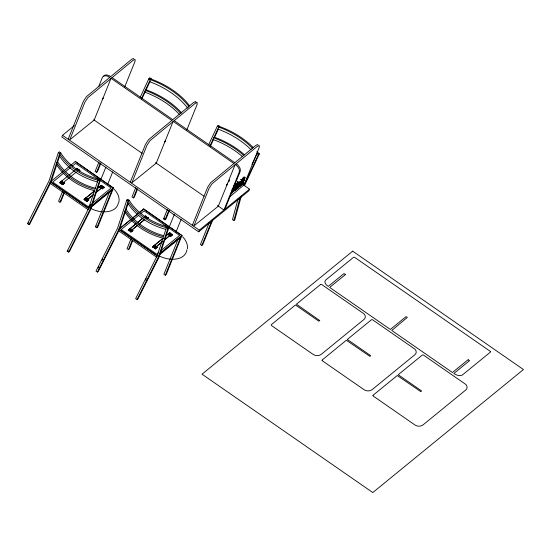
<?xml version="1.0" encoding="UTF-8"?>
<svg xmlns="http://www.w3.org/2000/svg" width="551" height="551" viewBox="0 0 551 551"><rect width="100%" height="100%" fill="white"/><g stroke="black" fill="none" stroke-linecap="round" stroke-linejoin="round"><path stroke-width="0.83" d="M235.091 189.916L236.103 188.428M345.401 274.556L343.962 273.592L328.244 286.417C326.433 285.184 323.561 282.367 325.545 280.17L353.549 257.303A0.723 0.461 22 0 1 353.79 257.207L354.479 257.303A1.467 0.944 22 0 1 354.961 257.558L489.915 351.097A1.439 0.923 22 0 1 490.349 351.517M468.57 359.934L468.13 359.679L452.426 372.497L391.768 330.455L407.341 317.39L406.053 316.632L390.335 329.457L329.677 287.415L345.374 274.598M187.443 248.873C188.056 244.355 185.735 239.995 182.705 236.799M195.949 102.672L195.729 101.494L193.518 102.541L148.515 139.706L145.512 144.328L130.415 181.858L130.821 181.72M227.081 185.019L226.351 185.046L227.108 184.041M118.92 202.127C119.877 197.41 117.487 192.719 114.298 189.386M242.592 179.626L244.189 180.707L244.327 179.922L243.397 179.275M244.616 178.283L243.521 180.273L244.389 179.564L244.616 178.283L243.687 177.636M244.189 180.707L245.05 177.498L244.121 176.85M239.988 182.725L240.925 183.373L241.875 180.087L240.945 179.44M240.45 181.871L241.386 182.519L241.875 180.087M103.312 98.581L102.224 99.09L102.927 97.961M165.576 141.421L164.425 142.241L165.018 141.001M245.05 177.498L242.233 182.112M238.011 199.007L232.481 219.539L233.879 220.51L234.822 219.739L241.31 196.122M233.879 220.51L240.071 197.513M89.661 207.507L88.739 208.264L67.208 251.139L68.606 252.11L69.55 251.339L90.509 209.883L100.358 180.294L98.96 179.323A52.669 38.584 18.3 0 1 60.706 152.799L59.756 153.571L49.886 183.173L88.146 209.697L94.51 190.729A52.669 38.611 18.2 0 1 56.257 164.205M163.613 235.663A52.669 38.611 18.2 0 1 126.158 209.359L125.167 210.275A52.669 38.611 18.2 0 0 163.427 236.792L166.478 227.542L167.414 226.778L166.423 227.694A52.669 38.584 18.3 0 1 128.169 201.177L129.161 200.254L128.218 201.025L118.926 229.23L97.41 272.07L96.012 271.099L117.528 228.266L126.82 200.054L127.756 199.283L129.161 200.254A52.669 38.584 18.3 0 0 167.414 226.771L168.82 227.742L158.964 257.338L138.005 298.794L137.068 299.565L135.67 298.594L157.187 255.754L162.972 238.184M95.957 188.421A52.669 38.611 18.2 0 1 57.703 161.904L56.712 162.821A52.669 38.611 18.2 0 0 94.972 189.337L98.016 180.087L98.96 179.323L97.968 180.239A52.669 38.584 18.3 0 1 59.715 153.722L60.7 152.799L59.301 151.828L58.358 152.599L49.067 180.811L27.55 223.644L28.948 224.615L29.892 223.851L50.458 183.159M51.353 181.141L56.973 164.095M57.648 162.056L59.907 155.21M89.93 206.701L90.722 204.29M100.358 180.294L99.414 181.059L90.123 209.27L68.606 252.11M119.815 228.596L125.435 211.55M126.103 209.511L128.121 203.409M168.82 227.742L167.876 228.513L158.585 256.725L137.068 299.565M244.327 179.922L242.158 182.491M231.943 191.982L231.723 192.533M233.686 190.46L232.295 192.871L234.037 189.599L233.101 188.952M231.875 193.187L232.949 190.481L232.405 190.97M235.952 189.062L236.124 188.621M235.849 189.31L236.062 188.779M237.006 187.478L237.178 187.058L236.413 187.815L235.463 187.195M74.399 125.6L62.504 135.312L61.829 136.979L198.649 231.819L248.866 190.811L249.541 189.145L243.191 184.743M61.34 182.849L60.713 183.359L59.777 182.712L60.775 183.194L61.402 182.684L60.472 182.037L61.402 182.684M98.684 86.61L102.445 77.298C103.884 74.578 107.652 75.914 109.601 77.326M62.036 182.167C59.983 180.466 62.022 183.331 62.662 181.658L61.726 181.01L62.662 181.658M64.46 183.118L62.573 184.654L61.643 184.006L62.642 184.489L64.529 182.953L63.592 182.305L64.529 182.953M62.69 191.087L58.571 201.267L59.976 202.238L60.913 201.466L64.398 192.857M109.67 191.583L95.433 226.819L96.831 227.783L97.775 227.019L113.534 188.015L75.273 161.498L113.465 188.18L91.597 206.04M59.976 202.238L63.771 192.843M77.106 168.454L77.973 169.267L77.106 168.454L75.714 169.701M77.415 169.612C75.363 167.91 77.402 170.769 78.042 169.095M78.276 170.424L79.282 170.906L79.909 170.39L78.972 169.742L77.691 170.789M78.972 169.742L79.909 170.39M79.282 170.906L79.84 170.562M124.726 86.893L135.071 61.278L135.071 59.453L132.867 60.5L87.864 97.665L84.854 102.279L69.763 139.809L94.166 120.077L111.04 78.318L171.692 120.366M98.966 161.911L95.123 171.423L96.528 172.394L97.465 171.623L100.95 163.006M85.598 199.669C83.098 198.208 86.975 199.448 84.971 200.178L84.103 199.366L94.751 190.674M84.971 200.178L85.667 199.496M96.528 172.394L100.323 162.993M86.293 198.987C84.241 197.286 86.287 200.151 86.92 198.47L85.99 197.83L86.92 198.47M87.464 200.957C84.964 199.503 88.842 200.743 86.838 201.473L85.97 200.66L93.663 194.379M86.838 201.473L87.533 200.791M88.16 200.282C86.108 198.58 88.153 201.439 88.787 199.765L87.857 199.118L88.787 199.765M100.757 179.771L105.895 167.049M100.42 187.45C98.367 185.749 100.406 188.614 101.047 186.941L100.11 186.293L101.047 186.941M97.32 188.69C97.685 187.519 103.436 183.655 101.604 186.596L100.743 185.783L101.673 186.431L102.3 185.914M102.286 188.745C100.234 187.044 102.272 189.909 102.913 188.235L101.976 187.588L102.913 188.235M95.502 192.988L103.237 186.562L104.098 187.374L103.471 187.891L102.541 187.244L103.54 187.719L104.167 187.209M107.603 184.571L112.741 171.85M96.831 227.783L112.018 190.205L91.067 207.307M118.94 229.195L118.348 230.628L156.608 257.152L157.193 255.712L118.94 229.195L131.138 219.236M135.78 187.574L131.985 196.969L133.383 197.94L134.327 197.168L137.488 189.344M133.383 197.94L137.227 188.428M129.864 230.132L128.934 229.491L129.864 230.132L129.168 230.814L128.238 230.166L135.994 223.72M129.168 230.814L128.3 230.001M130.422 229.788L129.561 228.975L130.422 229.788L131.117 229.113L130.188 228.465L131.117 229.113M132.984 230.401L132.054 229.76L132.984 230.401L131.035 232.109L130.105 231.461L137.192 225.559M131.035 232.109L130.167 231.296M131.145 238.542L127.033 248.721L128.431 249.693L129.375 248.921L132.853 240.312M139.024 212.906L143.735 208.946L181.988 235.47L166.237 274.474L165.293 275.238L163.895 274.274L178.125 239.038M128.431 249.693L132.226 240.298M144.872 216.584L145.801 217.232L144.872 216.584C145.505 214.911 147.551 217.776 145.498 216.075M146.738 217.879L147.434 217.197L148.364 217.845L147.365 217.37L146.738 217.879L147.668 218.527L148.364 217.845M147.668 218.527L146.807 217.714M186.817 129.933L197.162 104.318L197.162 102.493L194.958 103.54L149.955 140.705L146.945 145.319L131.854 182.849L156.257 163.117L173.131 121.358L233.782 163.406M169.405 210.461L165.927 219.078L164.983 219.842L163.585 218.878L167.428 209.366M154.06 247.117C151.553 245.663 155.43 246.903 153.433 247.633L152.565 246.82L163.461 237.922M153.433 247.633L154.128 246.951M164.983 219.842L168.778 210.448M154.755 246.442C152.703 244.74 154.741 247.599 155.382 245.925L154.445 245.278L155.382 245.925M155.926 248.411C153.419 246.958 157.297 248.198 155.299 248.928L154.432 248.115L162.414 241.593M155.299 248.928L155.995 248.246M156.622 247.736C154.569 246.035 156.608 248.894 157.249 247.22L156.312 246.572L157.249 247.22M169.164 227.191L174.302 214.47M168.875 234.905C166.829 233.204 168.868 236.069 169.508 234.395L168.572 233.748L169.508 234.395M165.3 236.531C165.748 235.511 171.871 230.89 170.066 234.051L169.198 233.238L170.135 233.886L170.762 233.369M170.741 236.2C168.696 234.499 170.734 237.364 171.368 235.69L170.438 235.043L171.368 235.69M164.322 240.146L171.692 234.017L172.559 234.829L171.933 235.346L170.996 234.698L172.002 235.174L172.628 234.664M176.01 231.992L181.155 219.27M165.293 275.238L180.473 237.66L159.26 254.982M198.649 231.819L199.324 230.146L249.541 189.145M209.304 222.501L200.447 244.424L201.845 245.395L202.782 244.623L212.59 220.352M201.845 245.395L212.094 220.035M228.803 181.878L229.595 179.922M232.198 190.15L232.336 189.806M234.85 184.413L235.787 185.06L234.251 188.284L234.175 186.376L233.831 186.658L232.322 190.398L233.851 187.175L233.927 189.089L232.99 188.442M233.927 189.089L235.787 185.06M232.894 189.468L233.824 190.116L234.037 189.599M235.959 183.511L236.889 184.158L235.036 188.18L236.565 184.957L235.635 184.316M234.01 188.215L234.94 188.862L233.748 190.384M237.564 182.202L238.5 182.849L236.964 186.066L236.889 184.158M233.603 186.458L238.507 182.457L237.701 181.499M235.711 186.224L236.641 186.872L236.985 186.589L238.5 182.849M236.103 189.723L236.951 187.622M236.792 188.759L238.266 186.148L237.329 185.501M238.397 185.143L239.919 183.325A2.686 0.682 -55.3 0 0 240.208 182.705A2.686 0.682 -55.3 0 0 240.374 182.188L239.926 181.899L238.7 183.559A2.686 0.682 -55.3 0 0 238.411 184.172A2.686 0.682 -55.3 0 0 238.239 184.688L238.294 185.129L238.493 184.785M236.551 187.43L237.488 188.077L238.266 186.148M238.631 184.44L239.568 185.088L237.488 188.077M239.568 185.088L238.452 187.85L237.226 186.879M231.661 192.678L231.854 192.209M140.174 97.348L148.894 78.669L149.838 77.905L151.236 78.876L150.292 79.64L141.621 98.223M149.114 79.454L149.838 77.905M141.779 99.125L145.361 91.445M180.466 113.182A52.669 28.342 25 0 0 145.278 90.392L146.132 89.806L150.237 81.018M187.939 107.473L189.496 105.393L188.552 106.164A52.669 28.377 25 0 0 150.292 79.647L148.894 78.669M208.636 144.803L217.356 126.124L218.292 125.359L219.697 126.331L218.754 127.095L210.076 145.678M210.234 146.573L213.464 139.665M243.728 155.451A52.669 28.342 25 0 0 213.733 137.846L214.587 137.261L218.354 129.203M251.993 164.363L257.014 153.619L257.951 152.847L259.356 153.819L244.499 185.611M259.356 153.819L258.412 154.59L257.014 153.619L257.951 152.847M243.879 185.715L258.412 154.59M28.948 224.615L50.478 181.74L88.739 208.264M98.112 268.027L98.891 266.491M101.997 260.354L102.768 258.818M118.92 230.614L98.347 271.306L97.41 272.07M145.533 280.163L146.311 278.627M241.386 182.519L243.68 178.614L242.75 177.966M240.925 183.373L243.68 178.614M240.084 183.269L238.893 184.984A1.749 0.448 -55.3 0 1 238.266 185.494L237.977 184.991A3.168 0.806 -55.3 0 1 238.177 184.365A3.168 0.806 -55.3 0 1 238.535 183.614L239.719 181.892A1.749 0.448 -55.3 0 1 240.346 181.382L240.642 181.892A3.168 0.806 -55.3 0 1 240.105 183.221M103.409 76.506C104.848 73.786 108.623 75.122 110.565 76.534M231.151 192.65L231.881 191.879M231.558 192.878L231.144 193.332M235.78 189.427L235.236 189.971M239.857 184.571L240.966 185.411L240.484 186.114A2.052 0.523 -55.3 0 1 239.644 186.858A2.011 0.51 -55.3 0 1 239.354 186.314A1.956 0.496 -55.3 0 1 239.692 185.577M233.865 190.067L234.402 189.31M240.105 183.951L241.042 184.599L241.613 183.573A2.011 0.51 -55.3 0 0 240.973 183.903L240.394 184.53A2.011 0.51 -55.3 0 0 239.699 185.556M234.816 188.828L234.457 189.213L234.926 188.869M231.131 193.718L230.6 194.283M231.654 191.521L232.136 191.28M233.72 190.412L232.474 189.461M150.292 79.64L151.236 78.876M62.807 171.788L50.396 181.92L88.67 208.43L89.613 207.658M63.944 170.858L69.309 166.368M70.569 165.452L75.273 161.498M63.882 173.021L52.751 182.112L88.215 206.687L90.178 205.089M65.19 171.953L70.425 167.676M72.395 166.071L75.666 163.399L111.123 187.981L92.141 203.484M59.777 182.712L67.828 176.024M69.075 175.122L74.585 170.514M61.967 182.333L62.594 181.823M77.347 169.777L77.973 169.267M61.643 184.006L69.378 177.58M70.576 176.713L76.382 171.974M27.55 223.644L28.494 222.88M97.382 188.525L101.37 185.267M84.041 199.531L94.682 190.839M86.225 199.152L86.851 198.642M100.351 187.622L100.978 187.106M95.268 193.07L103.237 186.562M85.908 200.826L93.594 194.544M88.091 200.447L88.718 199.937M102.217 188.917L102.844 188.401M91.652 205.881L113.534 188.015M95.433 226.819L96.377 226.048M217.356 126.124L218.754 127.095L219.697 126.331M67.208 251.139L68.152 250.368M132.46 218.155L137.764 213.822M139.093 212.741L143.735 208.946M131.076 219.394L118.851 229.374L157.131 255.884L158.068 255.113M132.398 218.313L137.791 213.912M132.343 220.476L121.213 229.567L156.67 254.142L158.633 252.537M133.652 219.408L138.886 215.131M140.849 213.526L144.121 210.854L179.585 235.435L160.596 250.939M137.254 222.694L143.04 217.969M144.238 216.991L145.567 215.902M128.238 230.166L135.925 223.892M137.185 222.859L142.978 218.134M145.801 217.232L146.497 216.55M139.1 224.002L144.266 219.787M130.105 231.461L137.771 225.201M139.031 224.167L144.837 219.429M163.585 218.878L164.529 218.106M165.369 236.365L169.825 232.722M152.496 246.986L163.392 238.087M154.686 246.607L155.313 246.097M168.813 235.077L169.439 234.561M164.391 239.981L171.692 234.017M154.363 248.281L162.345 241.758M156.553 247.902L157.18 247.385M170.679 236.365L171.306 235.856M233.727 186.148L238.631 182.147M237.02 189.014L238.425 187.87M159.804 253.584L181.988 235.47M159.397 254.032L181.926 235.635L143.666 209.118M229.512 197.038L244.059 184.888L259.252 147.358L259.252 145.533L257.048 146.58L212.045 183.745L209.036 188.359L193.945 225.889L218.348 206.157L235.222 164.398C237.564 166.126 240.091 169.005 239.265 172.132L224.147 209.504L223.189 209.497L217.39 205.495M320.42 284.585L296.424 304.18L319.773 320.579L318.815 321.157L295.453 304.965L271.457 324.56A1.467 0.944 22 0 0 271.25 324.856L271.326 325.352A0.723 0.461 22 0 0 271.547 325.572L313.182 354.431C315.544 356.015 318.96 356.111 321.254 354.341L363.942 319.484C366.091 317.982 365.568 314.642 363.398 313.423L321.77 284.564A0.723 0.461 22 0 0 321.46 284.419L320.882 284.385A1.439 0.923 22 0 0 320.42 284.585M236.365 187.836L235.608 188.352A1.632 0.413 -55.3 0 0 235.208 188.89L234.884 189.406A2.342 0.599 -55.3 0 0 234.512 190.198A2.638 0.675 -55.3 0 0 234.395 190.563L234.368 190.729A1.901 0.482 -55.3 0 0 234.444 190.983L235.649 190.129M68.73 138.68L68.324 138.818L83.421 101.288L86.424 96.666L131.427 59.501L133.232 58.447L133.948 59.074M192.912 224.76L192.506 224.898L207.603 187.368L210.606 182.746L255.609 145.581L257.413 144.527L258.13 145.154M165.555 141.511L165.231 141.221M224.34 208.795L225.173 208.609L240.229 171.347C241.056 168.22 238.535 165.341 236.186 163.613M112.005 77.533L172.656 119.574M174.095 120.573L234.747 162.614M243.776 177.126L244.706 177.773M242.406 178.249L243.335 178.896M243.459 178.917L244.389 179.564M243.604 179.778L244.534 180.425M242.282 180.184L243.211 180.831M240.601 179.722L241.531 180.37M241.607 181.403L242.543 182.05M241.262 181.685L242.199 182.333M240.332 182.45L241.269 183.097M240.773 183.022L241.71 183.669M237.571 181.809L238.507 182.457M237.219 182.477L238.156 183.125M240.057 184.792L240.987 185.439M238.004 184.95L238.941 185.597M235.614 183.793L236.544 184.44M236.703 186.011L237.639 186.658M234.506 184.695L235.442 185.343M236.048 185.942L236.985 186.589M234.444 187.257L235.38 187.905M233.335 188.16L234.271 188.807M232.033 189.826L232.97 190.474M468.543 359.975L469.583 360.623L453.859 373.495C456.256 375.024 459.644 376.608 462.358 375.011L490.362 352.144A0.723 0.461 22 0 0 490.473 351.951L490.349 351.517M93.684 119.746L142.186 153.364M155.54 162.621L204.035 196.239M62.504 135.312L199.324 230.146M58.358 152.599L59.756 153.571M98.016 180.087L99.414 181.059M126.82 200.054L128.218 201.025M166.478 227.542L167.876 228.513M101.301 185.439L102.231 186.08M103.168 186.727L104.098 187.374M169.763 232.887L170.693 233.534M171.623 234.182L172.559 234.829M84.103 199.366L85.04 200.013M85.97 200.66L86.906 201.308M152.565 246.82L153.495 247.468M154.432 248.115L155.361 248.756M240.863 185.301L239.988 185.997L241.042 184.578M236.565 184.957L236.641 186.872M162.972 238.177A52.669 38.611 18.2 0 1 124.719 211.66M165.879 229.354A52.669 38.584 18.3 0 1 127.625 202.837M97.417 181.906A52.669 38.584 18.3 0 1 59.164 155.389M214.587 137.268A52.669 28.342 25 0 1 244.575 154.865M219.608 126.51A52.669 28.377 25 0 1 253.336 147.716M256.828 151.69A52.669 28.377 25 0 1 257.861 153.026M218.754 127.102A52.669 28.377 25 0 1 252.482 148.309M212.968 139.486A52.669 28.342 25 0 1 242.392 156.58M217.838 129.065A52.669 28.377 25 0 1 251.056 149.748M146.125 89.813A52.669 28.342 25 0 1 181.789 113.127M151.153 79.055A52.669 28.377 25 0 1 189.406 105.572M144.514 92.031A52.669 28.342 25 0 1 179.22 114.291M149.376 81.61A52.669 28.377 25 0 1 187.629 108.127M118.396 202.575A21.152 13.568 22 0 1 118.1 204.063A21.152 13.568 22 0 1 109.608 211.226A21.152 13.568 22 0 1 94.407 210.048A21.152 13.568 22 0 1 90.605 208.423M186.823 249.823A21.152 13.568 22 0 1 186.507 251.483A21.152 13.568 22 0 1 178.021 258.646A21.152 13.568 22 0 1 162.814 257.469A21.152 13.568 22 0 1 159.012 255.836M243.177 182.808L242.137 184.254L243.177 182.808M322.121 360.202L322.218 360.63A0.723 0.461 22 0 0 322.438 360.85L364.073 389.709C366.436 391.293 369.852 391.389 372.145 389.619L414.827 354.761C416.976 353.26 416.46 349.919 414.29 348.7L372.655 319.842A0.723 0.461 22 0 0 372.345 319.697L371.773 319.656A1.439 0.923 22 0 0 371.312 319.862L347.316 339.45L370.658 355.636L369.983 356.407L346.345 340.243L322.349 359.837A1.467 0.944 22 0 0 322.142 360.127L322.121 360.202M373.013 395.473L373.11 395.907A0.723 0.461 22 0 0 373.33 396.128L414.958 424.986C417.321 426.57 420.744 426.667 423.037 424.897L465.719 390.039C467.868 388.538 467.344 385.197 465.182 383.978L423.547 355.12A0.723 0.461 22 0 0 423.237 354.975L422.665 354.934A1.439 0.923 22 0 0 422.204 355.133L398.201 374.728L421.543 390.914L420.868 391.685L397.237 375.52L373.241 395.115A1.467 0.944 22 0 0 373.027 395.404L373.013 395.473M62.339 183.331L63.207 184.144L62.339 183.331M62.966 182.815L63.833 183.628L62.966 182.815M130.794 230.779L131.661 231.599L130.794 230.779M131.427 230.27L132.288 231.083L131.427 230.27M352.688 251.166L202.031 374.184L372.793 492.553L523.45 369.535L352.688 251.166M242.357 184.661A2.018 0.517 -55.3 0 0 243.817 181.864A2.018 0.517 -55.3 0 0 241.751 183.965A2.018 0.517 -55.3 0 0 242.357 184.661"/></g></svg>
